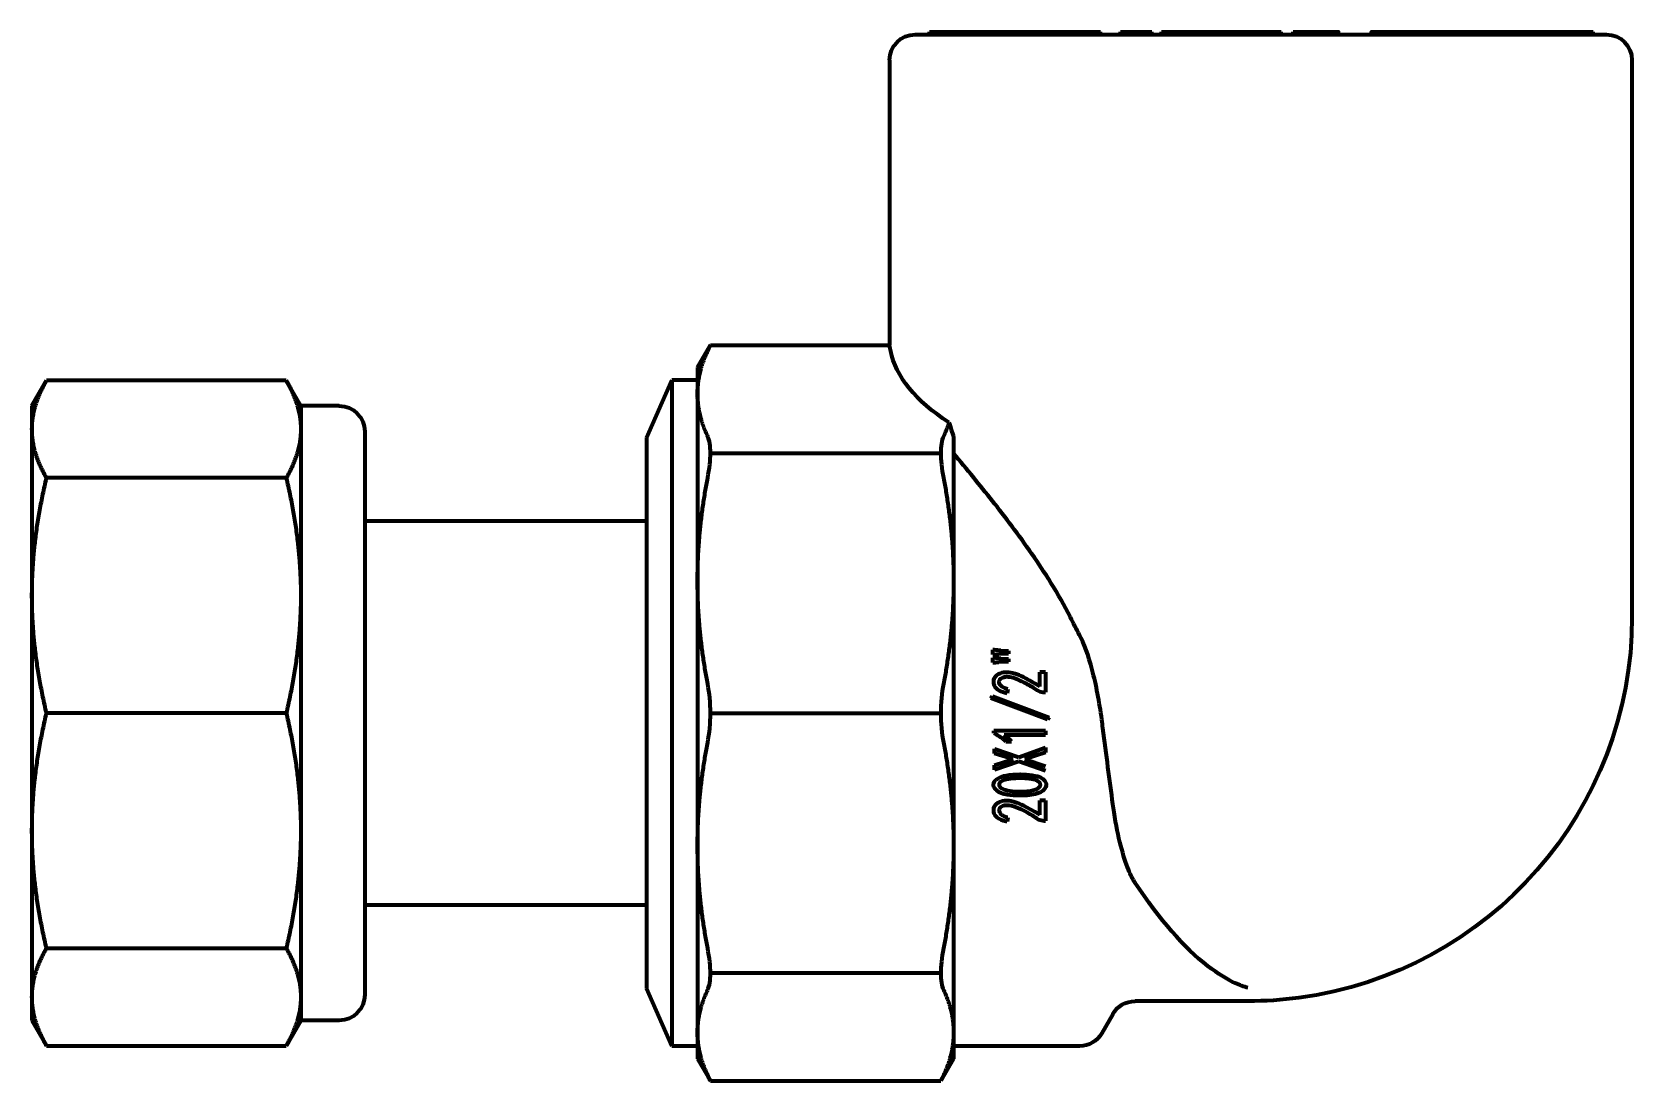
# Model space of a CAD drawing. Header units: millimetres. Extents: x -92220 to 11040, y -5929 to 27498.
# Drawn here: x -84539.6 to -84477.1, y 23760.6 to 23801.6 of the extents above; entities that cross this region are included whole.
import ezdxf

# ---------------------------------------------------------------- set-up
doc = ezdxf.new("R2010")
doc.units = ezdxf.units.MM
doc.layers.add('100 noprint', color=1, linetype='Continuous', plot=False)

# ---------------------------------------------------------------- blocks, each defined once
blk = doc.blocks.new('A$C5D2A66371')
at = {"color": 0, "linetype": 'Continuous', "lineweight": -2, "extrusion": (-2.22045e-16, 1, -2.22045e-16)}
for p, q in [((-12.347, 31.846), (-12.347, 31.946)), ((-12.347, 31.946), (-10.517, 31.946)), ((-10.517, 31.846), (-10.517, 31.946)), ((-9.226, 31.946), (-8.216, 31.946)), ((-9.226, 31.846), (-9.226, 31.946)), ((-8.216, 31.846), (-8.216, 31.946)), ((-8.216, 31.946), (-7.569, 31.946)), ((-7.569, 31.946), (-6.276, 31.946)), ((-7.569, 31.846), (-7.569, 31.946)), ((-6.276, 31.946), (-6.139, 31.946)), ((-6.276, 31.846), (-6.276, 31.946)), ((-6.139, 31.846), (-6.139, 31.946)), ((-6.139, 31.946), (-5.656, 31.946)), ((-5.656, 31.846), (-5.656, 31.946)), ((-4.887, 31.946), (-4.766, 31.946)), ((-4.887, 31.846), (-4.887, 31.946)), ((-4.766, 31.946), (-4.527, 31.946)), ((-4.766, 31.846), (-4.766, 31.946)), ((-4.527, 31.846), (-4.527, 31.946)), ((-4.527, 31.946), (-3.659, 31.946)), ((-3.659, 31.846), (-3.659, 31.946)), ((-3.273, 31.946), (-3.027, 31.946)), ((-3.273, 31.846), (-3.273, 31.946)), ((-3.027, 31.946), (-2.751, 31.946)), ((-3.027, 31.846), (-3.027, 31.946)), ((-2.751, 31.846), (-2.751, 31.946)), ((-2.751, 31.946), (-1.47, 31.946)), ((-1.47, 31.946), (-1.404, 31.946)), ((-1.47, 31.846), (-1.47, 31.946)), ((-1.404, 31.946), (-1.136, 31.946)), ((-1.404, 31.846), (-1.404, 31.946)), ((-1.136, 31.946), (-0.474, 31.946)), ((-1.136, 31.846), (-1.136, 31.946)), ((-0.34, 31.846), (-0.34, 31.946)), ((-0.262, 31.946), (0.133, 31.946)), ((0.133, 31.946), (0.418, 31.946)), ((0.133, 31.846), (0.133, 31.946)), ((0.418, 31.846), (0.418, 31.946)), ((0.418, 31.946), (0.617, 31.946)), ((0.617, 31.946), (1.399, 31.946)), ((0.617, 31.846), (0.617, 31.946)), ((1.399, 31.846), (1.399, 31.946)), ((1.867, 31.946), (2.127, 31.946)), ((1.867, 31.846), (1.867, 31.946)), ((2.127, 31.946), (2.273, 31.946)), ((2.127, 31.846), (2.127, 31.946)), ((2.273, 31.946), (2.779, 31.946)), ((2.273, 31.846), (2.273, 31.946)), ((3.635, 31.846), (3.635, 31.946)), ((4.93, 31.846), (4.93, 31.946)), ((5.976, 31.846), (5.976, 31.946)), ((7.6, 31.946), (8.019, 31.946)), ((7.6, 31.846), (7.6, 31.946)), ((8.019, 31.846), (8.019, 31.946)), ((9.259, 31.846), (9.259, 31.946)), ((10.006, 31.946), (10.063, 31.946)), ((10.006, 31.846), (10.006, 31.946)), ((10.063, 31.946), (10.238, 31.946)), ((10.063, 31.846), (10.063, 31.946)), ((10.238, 31.846), (10.238, 31.946)), ((10.963, 31.946), (11.249, 31.946)), ((10.963, 31.846), (10.963, 31.946)), ((11.249, 31.946), (11.331, 31.946)), ((11.249, 31.846), (11.249, 31.946)), ((11.331, 31.946), (11.434, 31.946)), ((11.331, 31.846), (11.331, 31.946)), ((11.434, 31.946), (11.557, 31.946)), ((11.434, 31.846), (11.434, 31.946)), ((11.557, 31.846), (11.557, 31.946)), ((12.916, 31.946), (13.306, 31.946)), ((12.916, 31.846), (12.916, 31.946)), ((13.306, 31.946), (13.541, 31.946)), ((13.306, 31.846), (13.306, 31.946)), ((13.541, 31.946), (13.58, 31.946)), ((13.541, 31.846), (13.541, 31.946)), ((13.58, 31.846), (13.58, 31.946)), ((-12.901, 31.846), (14.099, 31.846)), ((-13.901, 30.846), (-13.901, 19.711)), ((15.099, 30.846), (15.099, 9.096)), ((-21.401, 18.846), (-20.901, 19.711)), ((-20.901, 19.711), (-13.901, 19.711)), ((-21.401, 18.846), (-21.401, 17.818)), ((-47.401, 17.346), (-46.83, 18.334)), ((-37.471, 18.334), (-46.83, 18.334)), ((-36.901, 17.346), (-37.471, 18.334)), ((-23.401, 16.096), (-22.401, 18.346)), ((-22.401, 18.346), (-22.401, -7.654)), ((-21.401, 18.346), (-22.401, 18.346)), ((-21.401, 17.818), (-21.401, 10.512)), ((-47.401, 17.346), (-47.401, 16.432)), ((-36.901, 17.346), (-36.901, 16.432)), ((-35.401, 17.346), (-36.901, 17.346)), ((-47.401, 16.432), (-47.401, 9.938)), ((-36.901, 16.432), (-36.901, 9.938)), ((-34.401, 16.346), (-34.401, -5.654)), ((-23.401, 16.096), (-23.401, -5.404)), ((-11.401, 16.116), (-11.401, 10.512)), ((-37.471, 14.53), (-46.83, 14.53)), ((-23.401, 12.846), (-34.401, 12.846)), ((-21.401, 10.512), (-21.401, 0.179)), ((-11.401, 10.512), (-11.401, 0.179)), ((-47.401, 9.938), (-47.401, 0.753)), ((-36.901, 9.938), (-36.901, 0.753)), ((-9.863, 7.634), (-9.863, 7.822)), ((-9.863, 7.321), (-9.863, 7.508)), ((-9.255, 7.657), (-9.629, 7.65)), ((-9.559, 7.79), (-9.255, 7.774)), ((-9.255, 7.774), (-9.255, 7.657)), ((-9.255, 7.344), (-9.629, 7.335)), ((-9.559, 7.477), (-9.255, 7.461)), ((-9.255, 7.461), (-9.255, 7.344)), ((-7.817, 6.952), (-8.027, 6.952)), ((-8.027, 6.388), (-8.027, 6.952)), ((-7.817, 6.952), (-7.817, 6.16)), ((-9.279, 6.278), (-9.314, 6.129)), ((-9.945, 5.926), (-9.875, 6.004)), ((-7.735, 5.094), (-9.945, 5.926)), ((-9.875, 6.004), (-7.665, 5.173)), ((-7.863, 6.16), (-7.817, 6.16)), ((-37.471, 5.346), (-46.83, 5.346)), ((-7.665, 5.173), (-7.735, 5.094)), ((-7.817, 4.656), (-9.828, 4.656)), ((-9.828, 4.562), (-9.828, 4.656)), ((-9.431, 4.499), (-7.817, 4.499)), ((-7.817, 4.656), (-7.817, 4.499)), ((-9.805, 3.958), (-8.858, 3.629)), ((-9.805, 3.771), (-9.805, 3.958)), ((-9.08, 3.543), (-9.805, 3.771)), ((-9.36, 4.24), (-9.138, 4.24)), ((-8.858, 3.629), (-7.805, 3.998)), ((-7.805, 3.811), (-8.624, 3.543)), ((-7.805, 3.998), (-7.805, 3.811)), ((-9.805, 3.316), (-9.08, 3.543)), ((-8.858, 3.457), (-9.805, 3.128)), ((-9.805, 3.128), (-9.805, 3.316)), ((-7.805, 3.088), (-8.858, 3.457)), ((-8.624, 3.543), (-7.805, 3.277)), ((-7.817, 1.938), (-8.027, 1.938)), ((-8.027, 1.374), (-8.027, 1.938)), ((-7.817, 1.938), (-7.817, 1.145)), ((-9.279, 1.264), (-9.314, 1.115)), ((-47.401, 0.753), (-47.401, -5.741)), ((-36.901, 0.753), (-36.901, -5.741)), ((-7.863, 1.145), (-7.817, 1.145)), ((-21.401, 0.179), (-21.401, -7.127)), ((-11.401, 0.179), (-11.401, -7.127)), ((-23.401, -2.154), (-34.401, -2.154)), ((-46.83, -3.839), (-37.471, -3.839)), ((-23.401, -5.404), (-22.401, -7.654)), ((-47.401, -5.741), (-47.401, -6.654)), ((-36.901, -5.741), (-36.901, -6.654)), ((0.099, -5.904), (-4.313, -5.904)), ((-47.401, -6.654), (-46.83, -7.643)), ((-36.901, -6.654), (-37.471, -7.643)), ((-35.401, -6.654), (-36.901, -6.654)), ((-5.179, -6.404), (-5.612, -7.154)), ((-21.401, -7.127), (-21.401, -8.154)), ((-11.401, -7.127), (-11.401, -8.154)), ((-46.83, -7.643), (-37.471, -7.643)), ((-21.401, -7.654), (-22.401, -7.654)), ((-6.478, -7.654), (-11.401, -7.654)), ((-21.401, -8.154), (-20.901, -9.02)), ((-11.401, -8.154), (-11.9, -9.02)), ((-20.901, -9.02), (-11.9, -9.02))]:
    blk.add_line(p, q, dxfattribs=at)
at = {"color": 0, "linetype": 'Continuous', "lineweight": -2}
for p, q in [((-20.901, 15.503), (-11.9, 15.503)), ((-20.901, 5.346), (-11.9, 5.346)), ((-11.9, -4.812), (-20.901, -4.812))]:
    blk.add_line(p, q, dxfattribs=at)
at = {"color": 0, "linetype": 'Continuous', "lineweight": -2, "extrusion": (4.93038e-32, -2.22045e-16, -1)}
for centre, radius, start, end in [((12.901, 30.846), 1, 0, 90), ((-14.099, 30.846), 1, 90, 180), ((35.401, 16.346), 1, 90, 180), ((-0.099, 9.096), 15, 180, 262.40536), ((35.401, -5.654), 1, 180, 270), ((4.313, -6.904), 1, 30, 90), ((-0.099, 9.096), 15, 262.40536, 270), ((6.478, -6.654), 1, 210, 270)]:
    blk.add_arc(centre, radius, start, end, dxfattribs=at)
blk.add_ellipse((0.599, 19.958), major_axis=(-14.5, 0), ratio=0.414214, start_param=-0.573438, end_param=-0.079259, dxfattribs=at)
at = {"color": 0, "linetype": 'Continuous', "lineweight": -2}
for points, degree in [([(-10.517, 31.946), (-10.517, 31.946), (-10.369, 31.946)], 2), ([(-0.474, 31.946), (-0.399, 31.946), (-0.34, 31.946)], 2), ([(-0.34, 31.946), (-0.31, 31.946), (-0.262, 31.946)], 2), ([(2.779, 31.946), (3.195, 31.946), (3.578, 31.946), (3.624, 31.946)], 2), ([(3.624, 31.946), (3.635, 31.946), (3.635, 31.946)], 2), ([(6.229, 31.946), (6.383, 31.946), (6.641, 31.946), (6.901, 31.946), (7.177, 31.946), (7.314, 31.946)], 2), ([(8.168, 31.946), (8.321, 31.946), (8.783, 31.946), (9.002, 31.946)], 2), ([(9.259, 31.946), (9.295, 31.946), (9.334, 31.946)], 2), ([(9.334, 31.946), (9.5, 31.946), (9.668, 31.946)], 2), ([(9.668, 31.946), (9.795, 31.946), (10.006, 31.946)], 2), ([(11.557, 31.946), (11.557, 31.946), (11.78, 31.946)], 2), ([(11.78, 31.946), (11.971, 31.946), (12.244, 31.946)], 2), ([(12.244, 31.946), (12.529, 31.946), (12.906, 31.946), (12.916, 31.946)], 2), ([(12.916, 31.946), (12.916, 31.946), (12.916, 31.946)], 2), ([(-21.006, 19.482), (-20.936, 19.633), (-20.901, 19.711), (-20.901, 19.711)], 3), ([(-13.855, 19.482), (-13.884, 19.635), (-13.901, 19.711), (-13.901, 19.711)], 3), ([(-11.581, 16.699), (-11.52, 16.504), (-11.459, 16.309), (-11.401, 16.116)], 3), ([(-20.901, 15.503), (-20.901, 15.776), (-20.936, 16.003), (-21.006, 16.153)], 3), ([(-11.795, 16.153), (-11.865, 16.003), (-11.9, 15.776), (-11.9, 15.503)], 3), ([(-21.006, 14.53), (-20.936, 14.894), (-20.901, 15.231), (-20.901, 15.503)], 3), ([(-11.9, 15.503), (-11.9, 15.231), (-11.865, 14.894), (-11.795, 14.53)], 3), ([(-6.478, 8.397), (-6.601, 8.63), (-6.721, 8.863), (-6.838, 9.096)], 3), ([(-20.901, 5.346), (-20.901, 5.731), (-20.936, 6.129), (-21.006, 6.494)], 3), ([(-11.795, 6.494), (-11.865, 6.129), (-11.9, 5.731), (-11.9, 5.346)], 3), ([(-21.006, 4.197), (-20.936, 4.562), (-20.901, 4.96), (-20.901, 5.346)], 3), ([(-11.9, 5.346), (-11.9, 4.96), (-11.865, 4.562), (-11.795, 4.197)], 3), ([(-20.901, -4.812), (-20.901, -4.54), (-20.936, -4.203), (-21.006, -3.839)], 3), ([(-11.795, -3.839), (-11.865, -4.203), (-11.9, -4.54), (-11.9, -4.812)], 3), ([(-21.006, -5.462), (-20.936, -5.312), (-20.901, -5.085), (-20.901, -4.812)], 3), ([(-11.9, -4.812), (-11.9, -5.085), (-11.865, -5.312), (-11.795, -5.462)], 3), ([(-20.901, -9.02), (-20.901, -9.02), (-20.936, -8.942), (-21.006, -8.791)], 3), ([(-11.795, -8.791), (-11.865, -8.942), (-11.9, -9.02), (-11.9, -9.02)], 3)]:
    blk.add_open_spline(points, degree=degree, dxfattribs=at)
for points, degree, knots in [([(-10.369, 31.946), (-10.225, 31.946), (-9.782, 31.946), (-9.374, 31.946), (-9.226, 31.946)], 2, [-3, -3, -3, -2, -1, -0.434224, -0.434224, -0.434224]), ([(4.93, 31.946), (4.93, 31.946), (5.065, 31.946), (5.303, 31.946)], 2, [-1.50994, -1.50994, -1.50994, -1, 0, 0, 0]), ([(5.303, 31.946), (5.566, 31.946), (5.905, 31.946), (5.976, 31.946)], 2, [-2, -2, -2, -1, -0.647708, -0.647708, -0.647708]), ([(5.976, 31.946), (5.976, 31.946), (6.048, 31.946), (6.229, 31.946)], 2, [-1.440768, -1.440768, -1.440768, -1, 0, 0, 0]), ([(7.314, 31.946), (7.502, 31.946), (7.6, 31.946), (7.6, 31.946)], 2, [-3, -3, -3, -2, -1.438522, -1.438522, -1.438522]), ([(8.019, 31.946), (8.019, 31.946), (8.09, 31.946), (8.168, 31.946)], 2, [-1.892764, -1.892764, -1.892764, -1, 0, 0, 0]), ([(9.002, 31.946), (9.22, 31.946), (9.259, 31.946), (9.259, 31.946)], 2, [-2, -2, -2, -1, -0.828613, -0.828613, -0.828613]), ([(10.238, 31.946), (10.393, 31.946), (10.623, 31.946), (10.738, 31.946)], 2, [-1.851606, -1.851606, -1.851606, -1, 0, 0, 0]), ([(10.738, 31.946), (10.909, 31.946), (10.963, 31.946), (10.963, 31.946)], 2, [-3, -3, -3, -2, -1.720626, -1.720626, -1.720626]), ([(-6.838, 9.096), (-7.069, 9.554), (-7.325, 10), (-8.076, 11.208), (-8.598, 11.945), (-9.631, 13.322), (-10.142, 13.962), (-10.88, 14.862), (-11.144, 15.179), (-11.401, 15.482)], 3, [4.7675625, 4.7675625, 4.7675625, 4.7675625, 4.9270807, 4.9270807, 5.2095689, 5.2095689, 5.492057, 5.492057, 5.6507843, 5.6507843, 5.6507843, 5.6507843]), ([(-5.612, 5.092), (-5.703, 5.793), (-5.832, 6.458), (-6.136, 7.604), (-6.306, 8.07), (-6.478, 8.397)], 3, [0.4246396, 0.4246396, 0.4246396, 0.4246396, 0.5482108, 0.5482108, 0.6681214, 0.6681214, 0.6681214, 0.6681214]), ([(-9.559, 7.79), (-9.645, 7.794), (-9.73, 7.803), (-9.831, 7.817), (-9.847, 7.82), (-9.863, 7.822)], 3, [-0.03062176, -0.03062176, -0.03062176, -0.03062176, -0.00485508, -0.00485508, 0, 0, 0, 0]), ([(-9.863, 7.634), (-9.798, 7.638), (-9.732, 7.642), (-9.654, 7.648), (-9.642, 7.649), (-9.629, 7.65)], 3, [-0.02344908, -0.02344908, -0.02344908, -0.02344908, -0.00370886, -0.00370886, 0, 0, 0, 0]), ([(-9.559, 7.477), (-9.645, 7.481), (-9.73, 7.489), (-9.831, 7.503), (-9.847, 7.506), (-9.863, 7.508)], 3, [-0.03059877, -0.03059877, -0.03059877, -0.03059877, -0.00486936, -0.00486936, 0, 0, 0, 0]), ([(-9.863, 7.321), (-9.798, 7.325), (-9.732, 7.329), (-9.654, 7.334), (-9.642, 7.335), (-9.629, 7.335)], 3, [-0.02344108, -0.02344108, -0.02344108, -0.02344108, -0.00372097, -0.00372097, 0, 0, 0, 0]), ([(-8.027, 6.388), (-8.202, 6.49), (-8.4, 6.602), (-8.714, 6.766), (-8.822, 6.816), (-9.023, 6.891), (-9.136, 6.924), (-9.332, 6.938), (-9.424, 6.935), (-9.579, 6.898), (-9.643, 6.87), (-9.746, 6.806), (-9.775, 6.769), (-9.823, 6.701), (-9.833, 6.67), (-9.847, 6.605), (-9.846, 6.563), (-9.84, 6.521)], 3, [-0.05983931, -0.05983931, -0.05983931, -0.05983931, -0.0507078, -0.0507078, -0.04354193, -0.04354193, -0.03639515, -0.03639515, -0.03043678, -0.03043678, -0.02578398, -0.02578398, -0.02002868, -0.02002868, -0.01268211, -0.01268211, 0, 0, 0, 0]), ([(-9.84, 6.521), (-9.838, 6.5), (-9.834, 6.48), (-9.822, 6.44), (-9.814, 6.421), (-9.782, 6.363), (-9.752, 6.329), (-9.68, 6.268), (-9.612, 6.22), (-9.42, 6.156), (-9.366, 6.142), (-9.314, 6.129)], 3, [-0.1416651, -0.1416651, -0.1416651, -0.1416651, -0.1222197, -0.1222197, -0.1028235, -0.1028235, -0.0608636, -0.0608636, -0.0162252, -0.0162252, 0, 0, 0, 0]), ([(-9.279, 6.278), (-9.36, 6.298), (-9.438, 6.327), (-9.538, 6.4), (-9.565, 6.432), (-9.597, 6.479), (-9.608, 6.504), (-9.621, 6.557), (-9.62, 6.577), (-9.616, 6.605), (-9.61, 6.622), (-9.587, 6.664), (-9.567, 6.683), (-9.52, 6.721), (-9.484, 6.74), (-9.403, 6.765), (-9.346, 6.775), (-9.105, 6.756), (-8.928, 6.683), (-8.621, 6.532), (-8.435, 6.434), (-8.174, 6.272), (-8.152, 6.247), (-8.016, 6.182), (-7.941, 6.164), (-7.863, 6.16)], 3, [-0.1722411, -0.1722411, -0.1722411, -0.1722411, -0.1680928, -0.1680928, -0.1653181, -0.1653181, -0.1626747, -0.1626747, -0.1600291, -0.1600291, -0.1548101, -0.1548101, -0.1466323, -0.1466323, -0.127619, -0.127619, -0.1082474, -0.1082474, -0.0707846, -0.0707846, -0.0452015, -0.0452015, -0.0234544, -0.0234544, 0, 0, 0, 0]), ([(-5.179, 1.794), (-5.303, 2.729), (-5.434, 3.724), (-5.583, 4.869), (-5.597, 4.98), (-5.612, 5.092)], 3, [3.516536, 3.516536, 3.516536, 3.516536, 3.840688, 3.840688, 3.8754904, 3.8754904, 3.8754904, 3.8754904]), ([(-9.828, 4.562), (-9.682, 4.494), (-9.547, 4.408), (-9.404, 4.282), (-9.382, 4.261), (-9.36, 4.24)], 3, [-0.05737741, -0.05737741, -0.05737741, -0.05737741, -0.00895751, -0.00895751, 0, 0, 0, 0]), ([(-9.138, 4.24), (-9.212, 4.323), (-9.293, 4.399), (-9.398, 4.477), (-9.414, 4.488), (-9.431, 4.499)], 3, [-0.03916581, -0.03916581, -0.03916581, -0.03916581, -0.00593432, -0.00593432, 0, 0, 0, 0]), ([(-8.934, 2.125), (-8.608, 2.117), (-8.403, 2.135), (-8.078, 2.22), (-8.018, 2.252), (-7.943, 2.293), (-7.89, 2.337), (-7.827, 2.416), (-7.816, 2.433), (-7.797, 2.467), (-7.787, 2.494), (-7.778, 2.549), (-7.779, 2.576), (-7.796, 2.641), (-7.815, 2.674), (-7.865, 2.742), (-7.906, 2.777), (-8.001, 2.835), (-8.079, 2.872), (-8.51, 2.968), (-8.887, 2.96), (-9.299, 2.934), (-9.423, 2.903), (-9.598, 2.843), (-9.664, 2.806), (-9.743, 2.749), (-9.773, 2.722), (-9.813, 2.667), (-9.826, 2.641), (-9.843, 2.574), (-9.84, 2.54), (-9.832, 2.482), (-9.82, 2.448), (-9.774, 2.371), (-9.738, 2.34), (-9.602, 2.235), (-9.476, 2.198), (-9.284, 2.145), (-9.104, 2.13), (-8.934, 2.125)], 3, [-0.09187646, -0.09187646, -0.09187646, -0.09187646, -0.09178559, -0.09178559, -0.0917243, -0.0917243, -0.09143908, -0.09143908, -0.09130963, -0.09130963, -0.09094468, -0.09094468, -0.09059448, -0.09059448, -0.09009181, -0.09009181, -0.08919692, -0.08919692, -0.0882732, -0.0882732, -0.08631495, -0.08631495, -0.0840538, -0.0840538, -0.08169125, -0.08169125, -0.08004149, -0.08004149, -0.07883284, -0.07883284, -0.07712985, -0.07712985, -0.07416438, -0.07416438, -0.06996873, -0.06996873, -0.0512254, -0.0512254, 0, 0, 0, 0]), ([(-9.004, 2.29), (-9.144, 2.299), (-9.274, 2.32), (-9.456, 2.373), (-9.502, 2.399), (-9.558, 2.437), (-9.579, 2.454), (-9.605, 2.488), (-9.613, 2.502), (-9.622, 2.53), (-9.625, 2.546), (-9.622, 2.583), (-9.616, 2.599), (-9.598, 2.633), (-9.583, 2.648), (-9.538, 2.686), (-9.502, 2.703), (-9.44, 2.727), (-9.364, 2.755), (-9.05, 2.807), (-8.721, 2.808), (-8.416, 2.782), (-8.303, 2.763), (-8.175, 2.723), (-8.13, 2.704), (-8.071, 2.663), (-8.051, 2.644), (-8.027, 2.611), (-8.018, 2.596), (-8.009, 2.565), (-8.008, 2.551), (-8.011, 2.522), (-8.016, 2.507), (-8.036, 2.471), (-8.054, 2.452), (-8.093, 2.419), (-8.133, 2.389), (-8.324, 2.316), (-8.46, 2.3), (-8.533, 2.293), (-8.68, 2.278), (-8.848, 2.277), (-9.004, 2.29)], 3, [-0.3931058, -0.3931058, -0.3931058, -0.3931058, -0.3534026, -0.3534026, -0.3200614, -0.3200614, -0.2975164, -0.2975164, -0.2812386, -0.2812386, -0.2681443, -0.2681443, -0.2559238, -0.2559238, -0.2390618, -0.2390618, -0.2078957, -0.2078957, -0.1795345, -0.1795345, -0.1242924, -0.1242924, -0.092927, -0.092927, -0.0757131, -0.0757131, -0.0642327, -0.0642327, -0.0578021, -0.0578021, -0.0526058, -0.0526058, -0.0461232, -0.0461232, -0.0349344, -0.0349344, -0.0221369, -0.0221369, 0, 0, 0, 0.0443596, 0.0443596, 0.0443596, 0.0443596]), ([(-8.027, 1.374), (-8.614, 1.715), (-8.837, 1.806), (-9.009, 1.872), (-9.122, 1.906), (-9.273, 1.92), (-9.387, 1.927), (-9.581, 1.884), (-9.645, 1.854), (-9.738, 1.797), (-9.768, 1.763), (-9.822, 1.688), (-9.832, 1.657), (-9.847, 1.592), (-9.846, 1.549), (-9.84, 1.507)], 3, [-0.06276789, -0.06276789, -0.06276789, -0.06276789, -0.05207005, -0.05207005, -0.03671374, -0.03671374, -0.03079732, -0.03079732, -0.02662458, -0.02662458, -0.02066513, -0.02066513, -0.01340932, -0.01340932, 0, 0, 0, 0]), ([(-9.84, 1.507), (-9.838, 1.485), (-9.834, 1.464), (-9.821, 1.423), (-9.813, 1.404), (-9.779, 1.345), (-9.748, 1.311), (-9.677, 1.252), (-9.609, 1.204), (-9.415, 1.14), (-9.364, 1.126), (-9.314, 1.115)], 3, [-0.154052, -0.154052, -0.154052, -0.154052, -0.1316957, -0.1316957, -0.109445, -0.109445, -0.0615418, -0.0615418, -0.0155288, -0.0155288, 0, 0, 0, 0]), ([(-9.279, 1.264), (-9.332, 1.277), (-9.386, 1.294), (-9.481, 1.341), (-9.514, 1.366), (-9.565, 1.417), (-9.586, 1.444), (-9.613, 1.502), (-9.617, 1.524), (-9.62, 1.557), (-9.619, 1.575), (-9.608, 1.613), (-9.598, 1.631), (-9.565, 1.673), (-9.537, 1.694), (-9.468, 1.733), (-9.423, 1.746), (-9.332, 1.758), (-9.262, 1.761), (-8.816, 1.663), (-8.386, 1.39), (-8.17, 1.254), (-8.144, 1.227), (-8.01, 1.166), (-7.939, 1.149), (-7.863, 1.145)], 3, [-0.1062699, -0.1062699, -0.1062699, -0.1062699, -0.1030938, -0.1030938, -0.1000696, -0.1000696, -0.0974397, -0.0974397, -0.0950283, -0.0950283, -0.0917908, -0.0917908, -0.0882329, -0.0882329, -0.0827942, -0.0827942, -0.0749999, -0.0749999, -0.0676319, -0.0676319, -0.0445501, -0.0445501, -0.0225916, -0.0225916, 0, 0, 0, 0]), ([(-4.313, -1.275), (-4.401, -1.143), (-4.487, -0.971), (-4.77, -0.273), (-4.981, 0.484), (-5.15, 1.587), (-5.165, 1.691), (-5.179, 1.794)], 3, [0, 0, 0, 0, 0.0557609, 0.0557609, 0.1893306, 0.1893306, 0.2033635, 0.2033635, 0.2033635, 0.2033635]), ([(0.099, -5.38), (-0.065, -5.337), (-0.233, -5.275), (-0.702, -5.06), (-1.063, -4.847), (-2.394, -3.812), (-3.335, -2.745), (-4.313, -1.275)], 3, [0, 0, 0, 0, 0.0653107, 0.0653107, 0.1869781, 0.1869781, 0.4616589, 0.4616589, 0.4616589, 0.4616589])]:
    blk.add_open_spline(points, degree=degree, knots=knots, dxfattribs=at)
for points, weights in [([(-21.401, 17.818), (-21.401, 18.63), (-21.006, 19.482)], [1, 1.01414767402, 1.0031095205]), ([(-47.401, 16.432), (-47.401, 17.346), (-46.83, 18.334)], [1, 1.02039017055, 1]), ([(-37.471, 18.334), (-36.901, 17.346), (-36.901, 16.432)], [1, 1.02039017055, 1]), ([(-21.006, 16.153), (-21.401, 17.006), (-21.401, 17.818)], [1.0031095205, 1.01414767402, 1]), ([(-46.83, 14.53), (-47.401, 15.519), (-47.401, 16.432)], [1, 1.02039017055, 1]), ([(-36.901, 16.432), (-36.901, 15.519), (-37.471, 14.53)], [1, 1.02039017055, 1]), ([(-11.581, 16.699), (-11.667, 16.43), (-11.795, 16.153)], [1.00760616423, 1.00666275131, 1.0031095205]), ([(-47.401, 9.938), (-47.401, 12.143), (-46.83, 14.53)], [1, 1.02039017055, 1]), ([(-37.471, 14.53), (-36.901, 12.143), (-36.901, 9.938)], [1, 1.02039017055, 1]), ([(-21.401, 10.512), (-21.401, 12.471), (-21.006, 14.53)], [1, 1.01414767412, 1.0031095205]), ([(-11.795, 14.53), (-11.401, 12.471), (-11.401, 10.512)], [1.0031095205, 1.01414767412, 1]), ([(-21.006, 6.494), (-21.401, 8.552), (-21.401, 10.512)], [1.00310952053, 1.0141476741, 1]), ([(-11.401, 10.512), (-11.401, 8.552), (-11.795, 6.494)], [1, 1.0141476741, 1.00310952053]), ([(-46.83, 5.346), (-47.401, 7.732), (-47.401, 9.938)], [1, 1.02039017055, 1]), ([(-36.901, 9.938), (-36.901, 7.732), (-37.471, 5.346)], [1, 1.02039017055, 1]), ([(-47.401, 0.753), (-47.401, 2.959), (-46.83, 5.346)], [1, 1.02039017055, 1]), ([(-37.471, 5.346), (-36.901, 2.959), (-36.901, 0.753)], [1, 1.02039017055, 1]), ([(-21.401, 0.179), (-21.401, 2.139), (-21.006, 4.197)], [1, 1.01414767394, 1.00310952046]), ([(-11.795, 4.197), (-11.401, 2.139), (-11.401, 0.179)], [1.00310952046, 1.01414767394, 1]), ([(-46.83, -3.839), (-47.401, -1.452), (-47.401, 0.753)], [1, 1.02039017055, 1]), ([(-36.901, 0.753), (-36.901, -1.452), (-37.471, -3.839)], [1, 1.02039017055, 1]), ([(-21.006, -3.839), (-21.401, -1.78), (-21.401, 0.179)], [1.00310952047, 1.01414767393, 1]), ([(-11.401, 0.179), (-11.401, -1.78), (-11.795, -3.839)], [1, 1.01414767393, 1.00310952047]), ([(-47.401, -5.741), (-47.401, -4.828), (-46.83, -3.839)], [1, 1.02039017055, 1]), ([(-37.471, -3.839), (-36.901, -4.828), (-36.901, -5.741)], [1, 1.02039017055, 1]), ([(-21.401, -7.127), (-21.401, -6.315), (-21.006, -5.462)], [1, 1.01414767393, 1.00310952048]), ([(-11.795, -5.462), (-11.401, -6.315), (-11.401, -7.127)], [1.00310952048, 1.01414767393, 1]), ([(-46.83, -7.643), (-47.401, -6.654), (-47.401, -5.741)], [1, 1.02039017055, 1]), ([(-36.901, -5.741), (-36.901, -6.654), (-37.471, -7.643)], [1, 1.02039017055, 1]), ([(-21.006, -8.791), (-21.401, -7.939), (-21.401, -7.127)], [1.00310952046, 1.01414767395, 1]), ([(-11.401, -7.127), (-11.401, -7.939), (-11.795, -8.791)], [1, 1.01414767395, 1.00310952046])]:
    blk.add_rational_spline(points, weights, degree=2, dxfattribs=at)

msp = doc.modelspace()

# ---------------------------------------------------------------- block references
at = {"layer": '100 noprint', "color": 1, "lineweight": 80}
msp.add_blockref('A$C5D2A66371', (-84492.223, 23769.642, 46.401), dxfattribs=at)

doc.saveas('drawing.dxf')
